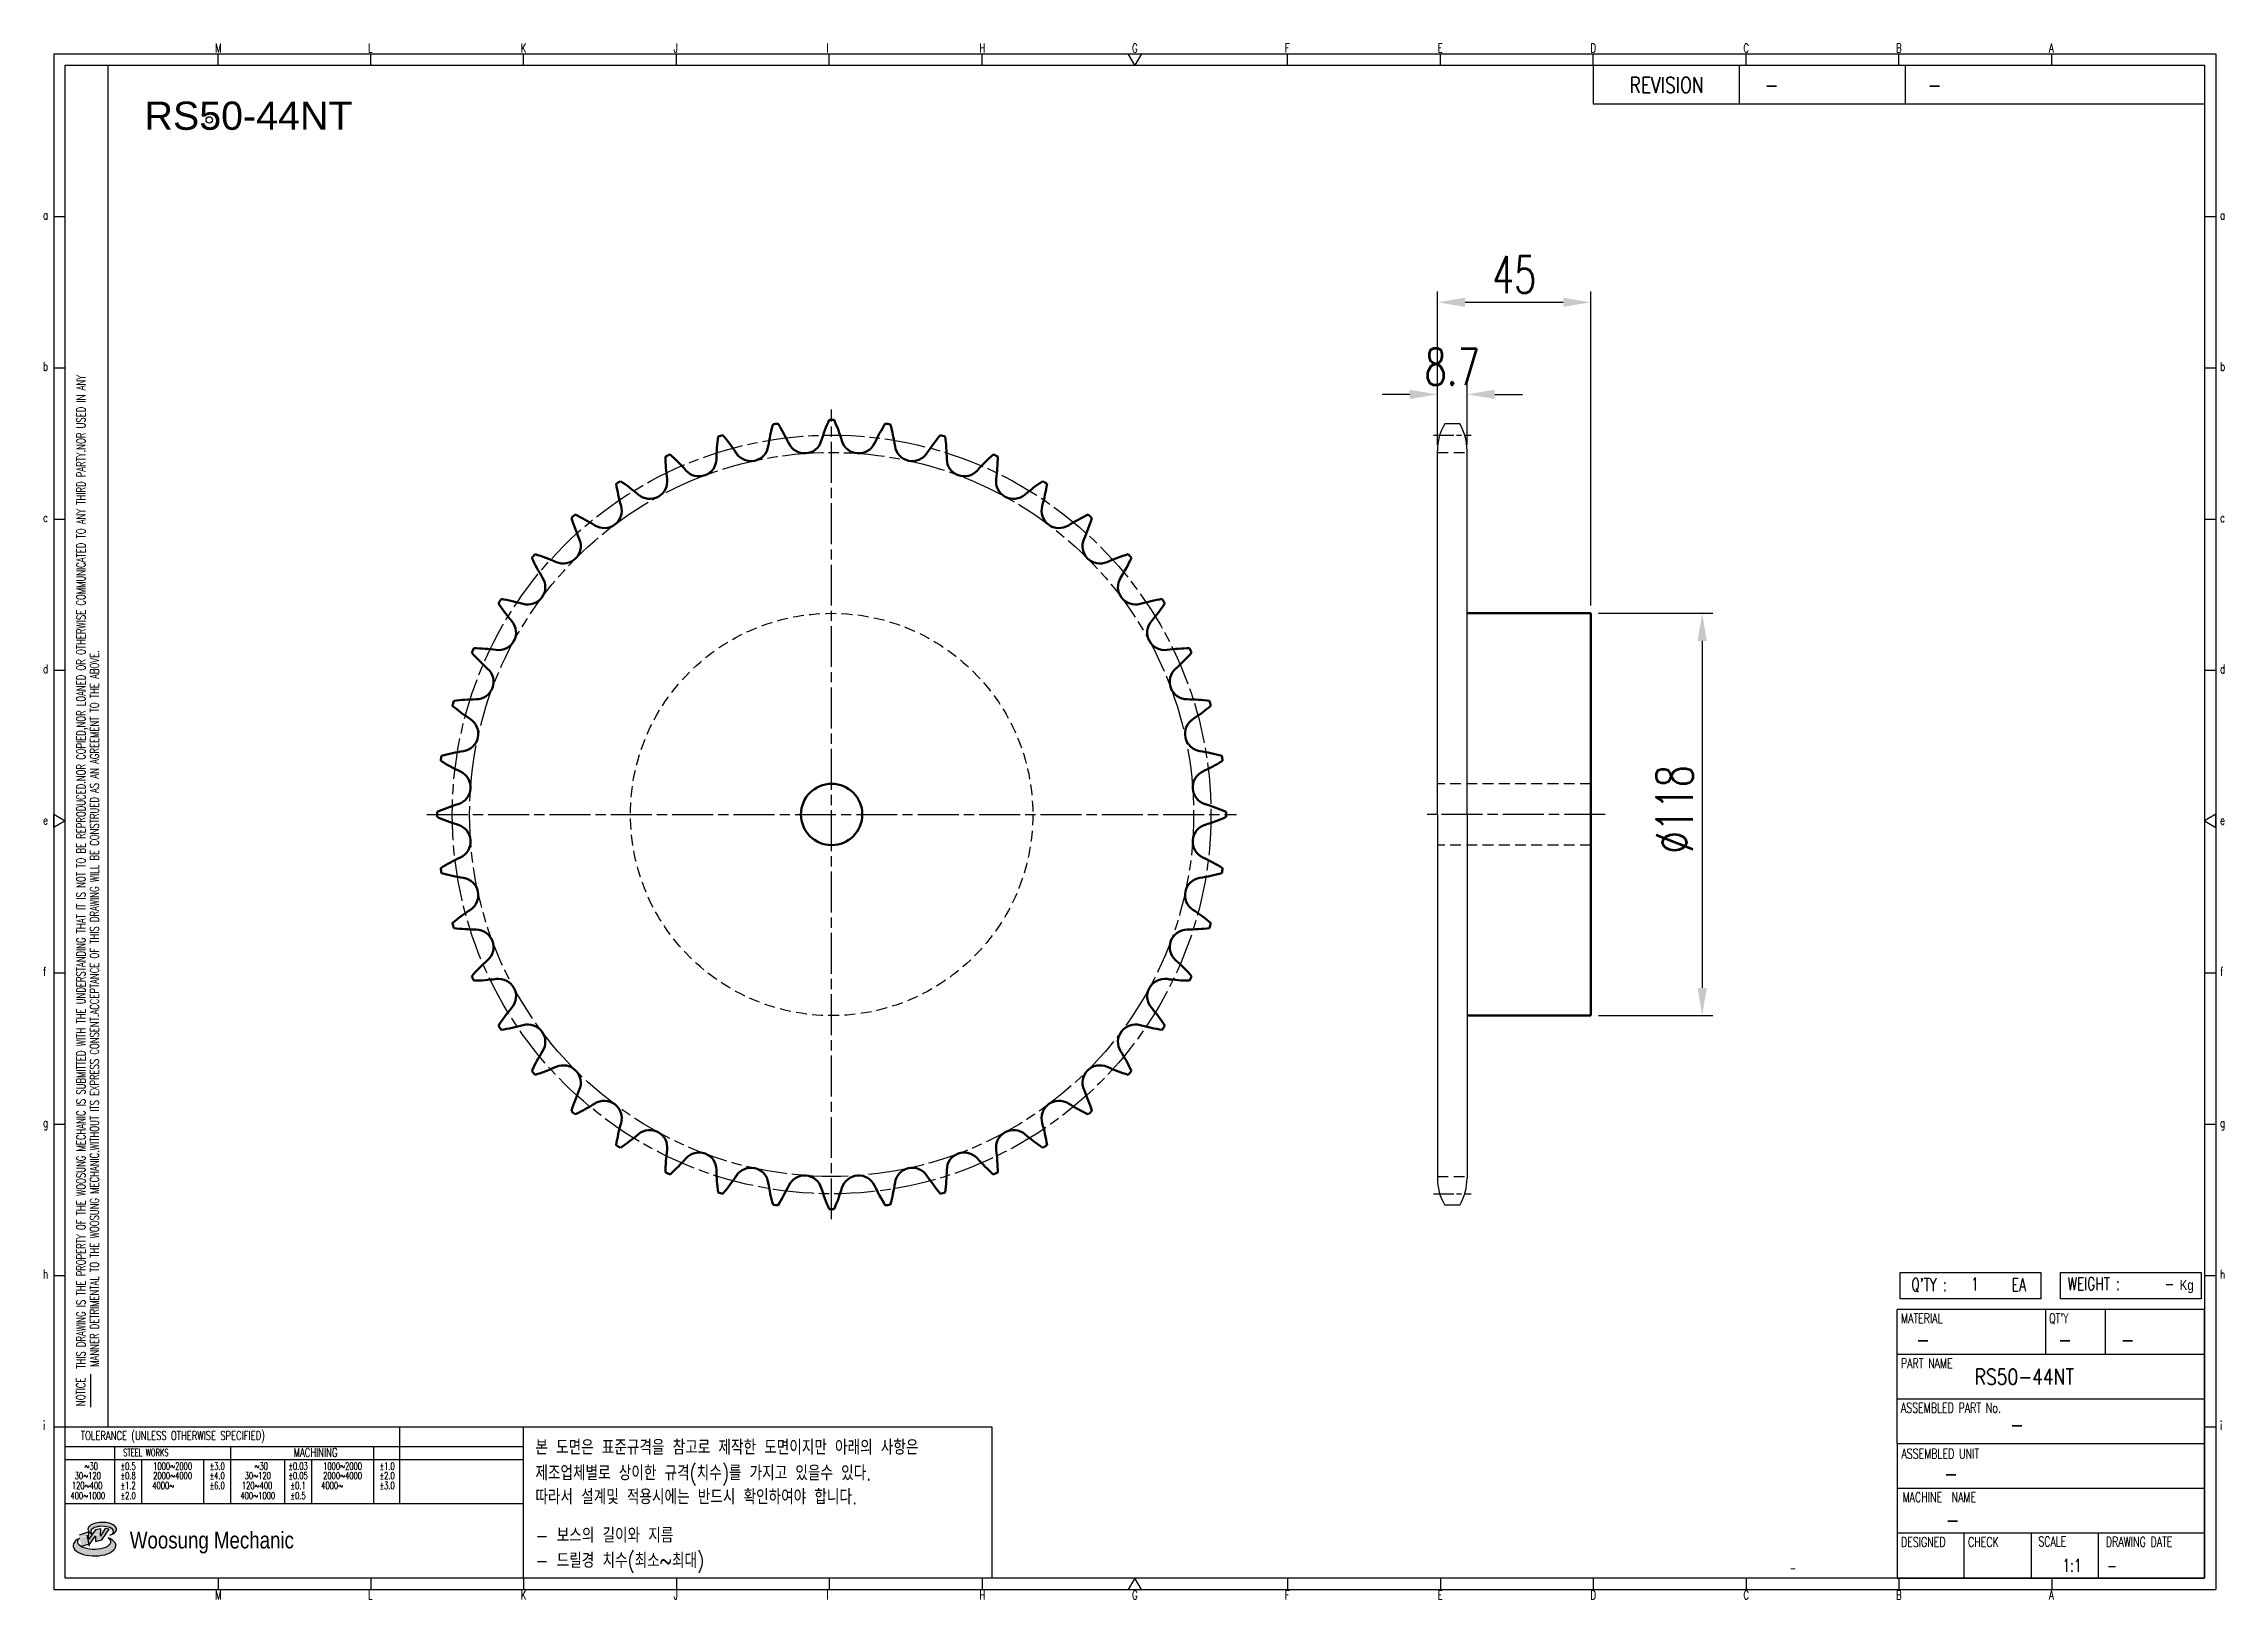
# Model space of a CAD drawing. Header units: millimetres. Extents: x 8306 to 8946, y 4749 to 5205.
import ezdxf
from ezdxf.enums import TextEntityAlignment as Align

# ---------------------------------------------------------------- set-up
doc = ezdxf.new("R2010")
doc.units = ezdxf.units.MM
for name, pattern in [('AM_ISO08W050', [18, 12, -1.5, 3, -1.5]), ('AM_ISO08W050x2', [9, 6, -0.75, 1.5, -0.75]), ('HIDDEN', [9.525, 6.35, -3.175])]:
    doc.linetypes.add(name, pattern=pattern)
for name, color, linetype, lineweight in [('20', 7, 'Continuous', 50), ('22', 30, 'AM_ISO08W050', 25), ('23', 40, 'AM_ISO08W050', 25), ('VIS', 7, 'Continuous', 50)]:
    doc.layers.add(name, color=color, linetype=linetype, lineweight=lineweight)
for name, color, linetype in [('HL', 2, 'HIDDEN'), ('S-DIM', 7, 'Continuous'), ('TITLE', 7, 'Continuous'), ('도면레이아웃', 7, 'Continuous')]:
    doc.layers.add(name, color=color, linetype=linetype)
doc.styles.add('HAN', font='ROMANS.shx', dxfattribs={"width": 0.7, "bigfont": 'whgtxt.shx'})
doc.styles.add('HKD_ST2', font='romans.shx', dxfattribs={"width": 0.7, "height": 4, "bigfont": '@extfont2.shx'})
doc.styles.add('HSG', font='SIMPLEX.shx', dxfattribs={"width": 0.7, "bigfont": 'HSG.shx'})
doc.styles.add('ROMANS', font='romans.shx', dxfattribs={"width": 0.7, "bigfont": 'whgtxt.shx'})
doc.styles.add('SLDTEXTSTYLE4', font='arial.ttf', dxfattribs={"width": 0.8})
doc.styles.get("Standard").update_dxf_attribs({"font": 'arial.ttf'})
doc.dimstyles.new('APP23', dxfattribs={"dimscale": 4.5, "dimtxt": 2.4, "dimasz": 1.8, "dimexe": 0.7, "dimexo": 0.5, "dimgap": 0.6, "dimtad": 1, "dimtoh": 1, "dimdec": 1, "dimrnd": 0.01, "dimzin": 9, "dimdsep": 46, "dimtxsty": 'HSG', "dimcen": 0, "dimclrd": 1, "dimclre": 1, "dimclrt": 256, "dimazin": 2, "dimtp": 1, "dimtm": 1, "dimtfac": 0.5, "dimtdec": 1, "dimtix": 1, "dimtofl": 0, "dimtmove": 0, "dimatfit": 3, "dimfxl": 0, "dimtvp": 1, "dimtolj": 2, "dimlwd": -1, "dimlwe": -1, "dimarcsym": 0})

# ---------------------------------------------------------------- blocks, each defined once
blk = doc.blocks.new('SUYWSHJH')
at = {"layer": '도면레이아웃'}
h = blk.add_hatch(color=10, dxfattribs=at)
h.paths.add_polyline_path([(1.544, 35.177), (1.554, 34.966), (1.779, 35.034), (2.054, 35.422), (1.908, 35.446), (1.728, 35.167), (1.741, 35.439), (1.547, 35.405), (1.292, 35.041), (1.295, 35.33), (0.943, 35.208), (1.03, 34.8), (1.336, 34.885)])
edge = h.paths.add_edge_path()
edge.add_ellipse((1.795, 35.421), major_axis=(-0.53, 0), ratio=0.487785, start_angle=122.36065, end_angle=403.39574)
edge.add_line((1.411, 35.244), (1.419, 35.261))
edge.add_ellipse((1.798, 35.344), major_axis=(-0.423, 0), ratio=0.444396, start_angle=131.58977, end_angle=386.19408, ccw=False)
edge = h.paths.add_edge_path()
edge.add_ellipse((1.512, 34.815), major_axis=(-0.793, 0), ratio=0.480113, start_angle=314.67633, end_angle=590.85213)
edge.add_ellipse((1.501, 34.958), major_axis=(-0.62, 0), ratio=0.43311, start_angle=331.7024, end_angle=574.42495, ccw=False)
for p, q in [((0, 90.118), (80.15, 90.118)), ((0, 90.118), (0, 33.191)), ((6.089, 89.693), (6.089, 90.118)), ((11.753, 89.693), (11.753, 90.118)), ((17.418, 89.693), (17.418, 90.118)), ((23.082, 89.693), (23.082, 90.118)), ((28.746, 89.693), (28.746, 90.118)), ((34.411, 89.693), (34.411, 90.118)), ((45.739, 89.693), (45.739, 90.118)), ((51.404, 89.693), (51.404, 90.118)), ((57.068, 89.693), (57.068, 90.118)), ((62.732, 89.693), (62.732, 90.118)), ((68.397, 89.693), (68.397, 90.118)), ((74.061, 89.693), (74.061, 90.118)), ((80.15, 90.118), (80.15, 33.191)), ((0, 84.085), (0.425, 84.085)), ((79.725, 84.085), (80.15, 84.085)), ((0, 78.478), (0.425, 78.478)), ((79.725, 78.478), (80.15, 78.478)), ((0, 72.87), (0.425, 72.87)), ((79.725, 72.87), (80.15, 72.87)), ((0, 67.262), (0.425, 67.262)), ((79.725, 67.262), (80.15, 67.262)), ((0, 56.047), (0.425, 56.047)), ((79.725, 56.047), (80.15, 56.047)), ((0, 50.439), (0.425, 50.439)), ((79.725, 50.439), (80.15, 50.439)), ((0, 44.832), (0.425, 44.832)), ((79.725, 44.832), (80.15, 44.832)), ((1.377, 39.947), (1.377, 41.174)), ((0, 39.224), (0.425, 39.224)), ((79.725, 39.224), (80.15, 39.224)), ((0, 33.191), (80.15, 33.191)), ((6.089, 33.616), (6.089, 33.191)), ((11.753, 33.616), (11.753, 33.191)), ((17.418, 33.616), (17.418, 33.191)), ((23.082, 33.616), (23.082, 33.191)), ((28.746, 33.616), (28.746, 33.191)), ((34.411, 33.616), (34.411, 33.191)), ((45.739, 33.616), (45.739, 33.191)), ((51.404, 33.616), (51.404, 33.191)), ((57.068, 33.616), (57.068, 33.191)), ((62.732, 33.616), (62.732, 33.191)), ((68.397, 33.616), (68.397, 33.191)), ((74.061, 33.616), (74.061, 33.191))]:
    blk.add_line(p, q)
at = {"color": 2}
for p, q in [((2.017, 39.224), (2.017, 89.693)), ((0.425, 39.224), (17.418, 39.224)), ((12.816, 39.224), (12.816, 36.382)), ((17.418, 33.616), (17.418, 39.224)), ((0.425, 38.487), (17.418, 38.487)), ((0.425, 38.012), (17.418, 38.012)), ((2.257, 38.487), (2.257, 36.382)), ((3.257, 38.012), (3.257, 36.382)), ((5.557, 38.012), (5.557, 36.382)), ((6.557, 38.5), (6.557, 36.382)), ((8.557, 38.012), (8.557, 36.382)), ((9.557, 38.026), (9.557, 36.382)), ((11.857, 38.487), (11.857, 36.382)), ((0.425, 36.382), (17.418, 36.382))]:
    blk.add_line(p, q, dxfattribs=at)
at = {"color": 6, "ltscale": 0.5}
for p, q in [((57.068, 89.693), (57.068, 88.246)), ((62.47, 89.693), (62.47, 88.246)), ((68.635, 89.693), (68.635, 88.246)), ((79.725, 88.246), (57.068, 88.246)), ((68.336, 38.59), (68.336, 43.563)), ((79.725, 43.563), (68.336, 43.563)), ((73.827, 43.563), (73.827, 41.905)), ((76.037, 43.563), (76.037, 41.905)), ((79.725, 38.59), (79.725, 43.563)), ((79.725, 41.905), (68.336, 41.905)), ((79.725, 40.248), (68.336, 40.248)), ((68.336, 38.59), (68.336, 33.616)), ((79.725, 38.59), (68.336, 38.59)), ((79.725, 33.616), (79.725, 38.59)), ((79.725, 36.932), (68.336, 36.932)), ((79.725, 35.274), (68.336, 35.274)), ((70.822, 33.616), (70.822, 35.274)), ((73.309, 33.616), (73.309, 35.274)), ((75.796, 33.616), (75.796, 35.274)), ((68.336, 33.616), (79.725, 33.616))]:
    blk.add_line(p, q, dxfattribs=at)
for points in [[(40.075, 89.693), (39.83, 90.118), (40.32, 90.118)], [(0.425, 89.693), (79.725, 89.693), (79.725, 33.616), (0.425, 33.616)], [(0.425, 61.679), (0, 61.433), (0, 61.924)], [(79.725, 61.679), (80.15, 61.433), (80.15, 61.924)], [(40.075, 33.616), (39.83, 33.191), (40.32, 33.191)]]:
    blk.add_lwpolyline(points, close=True)
at = {"layer": 'TITLE', "color": 20}
for p, q in [((68.449, 43.961), (68.449, 44.936)), ((68.449, 44.936), (73.654, 44.936)), ((73.654, 44.936), (73.654, 43.961)), ((74.39, 43.961), (74.39, 44.936)), ((74.39, 44.936), (79.595, 44.936)), ((79.595, 44.936), (79.595, 43.961)), ((73.654, 43.961), (68.449, 43.961)), ((79.595, 43.961), (74.39, 43.961))]:
    blk.add_line(p, q, dxfattribs=at)
at = {"layer": '도면레이아웃'}
for p, q in [((1.295, 35.33), (0.943, 35.208)), ((1.03, 34.8), (1.336, 34.885)), ((1.224, 35.208), (1.311, 34.8)), ((1.224, 35.208), (1.224, 35.208)), ((1.547, 35.405), (1.292, 35.041)), ((1.292, 35.041), (1.295, 35.33)), ((1.336, 34.885), (1.544, 35.177)), ((1.419, 35.261), (1.411, 35.244)), ((1.544, 35.177), (1.554, 34.966)), ((1.741, 35.439), (1.547, 35.405)), ((1.554, 34.966), (1.779, 35.034)), ((1.908, 35.446), (1.728, 35.167)), ((1.728, 35.167), (1.741, 35.439)), ((1.779, 35.034), (2.054, 35.422)), ((2.054, 35.422), (1.908, 35.446))]:
    blk.add_line(p, q, dxfattribs=at)
for centre, major_axis, ratio, start_param, end_param in [((1.795, 35.421), (-0.53, 0), 0.487785, 2.135596, 7.040584), ((1.512, 34.815), (-0.793, 0), 0.480113, 5.492138, 10.312315), ((1.501, 34.958), (-0.62, 0), 0.43311, 5.789299, 10.025607), ((1.798, 35.344), (-0.423, 0), 0.444396, 2.296675, 6.740358)]:
    blk.add_ellipse(centre, major_axis=major_axis, ratio=ratio, start_param=start_param, end_param=end_param, dxfattribs=at)
at = {"color": 4, "style": 'HKD_ST2', "width": 0.7}
for s, p in [('M', (5.988, 90.164)), ('L', (11.652, 90.164)), ('K', (17.316, 90.164)), ('J', (22.981, 90.164)), ('I', (28.645, 90.164)), ('H', (34.309, 90.164)), ('G', (39.974, 90.164)), ('F', (45.638, 90.164)), ('E', (51.302, 90.164)), ('D', (56.967, 90.164)), ('C', (62.631, 90.164)), ('B', (68.295, 90.164)), ('A', (73.96, 90.164)), ('a', (-0.395, 83.976)), ('a', (80.305, 83.97)), ('b', (-0.395, 78.368)), ('b', (80.305, 78.362)), ('c', (-0.395, 72.76)), ('c', (80.305, 72.754)), ('d', (-0.395, 67.153)), ('d', (80.305, 67.147)), ('e', (-0.395, 61.545)), ('e', (80.305, 61.539)), ('f', (-0.395, 55.937)), ('f', (80.305, 55.931)), ('g', (-0.395, 50.33)), ('g', (80.305, 50.324)), ('h', (-0.395, 44.722)), ('h', (80.305, 44.716)), ('i', (-0.395, 39.114)), ('i', (80.305, 39.108)), ('M', (5.988, 32.824)), ('L', (11.652, 32.824)), ('K', (17.316, 32.824)), ('J', (22.981, 32.824)), ('I', (28.645, 32.824)), ('H', (34.309, 32.824)), ('G', (39.974, 32.824)), ('F', (45.638, 32.824)), ('E', (51.302, 32.824)), ('D', (56.967, 32.824)), ('C', (62.631, 32.824)), ('B', (68.295, 32.824)), ('A', (73.96, 32.824))]:
    blk.add_text(s, height=0.326, dxfattribs=at).set_placement(p)
for s, height, style, width, p in [('REVISION', 0.5806, 'HAN', 0.8, (58.415, 88.664)), ('-', 0.581, 'HAN', 0.8, (63.426, 88.664)), ('-', 0.581, 'HAN', 0.8, (69.468, 88.664)), ("Q'TY : ", 0.4746, 'HKD_ST2', 0.7, (68.857, 44.253)), ('1', 0.475, 'HKD_ST2', 0.7, (71.071, 44.275)), ('EA', 0.4746, 'HKD_ST2', 0.7, (72.578, 44.253)), ('WEIGHT : ', 0.4746, 'HKD_ST2', 0.7, (74.65, 44.286)), ('-', 0.581, 'HAN', 0.8, (69.029, 42.157)), ('-', 0.581, 'HAN', 0.8, (74.289, 42.157)), ('-', 0.581, 'HAN', 0.8, (76.623, 42.157)), ('-', 0.581, 'HAN', 0.8, (72.515, 39.013)), ('-', 0.581, 'HAN', 0.8, (70.067, 37.189)), ('-', 0.581, 'HAN', 0.8, (70.126, 35.48)), ('1:1', 0.4746, 'HKD_ST2', 0.7, (74.458, 33.848)), ('-', 0.475, 'HKD_ST2', 0.7, (76.112, 33.837))]:
    blk.add_text(s, height=height, dxfattribs=dict(style=style, width=width)).set_placement(p)
at = {"color": 6, "style": 'HKD_ST2', "width": 0.7}
for s, p in [(' THIS DRAWING IS THE PROPERTY OF THE WOOSUNG MECHANIC IS SUBMITTED WITH THE UNDERSTANDING THAT IT IS NOT TO BE REPRODUCED.NOR COPIED,NOR LOANED OR OTHERWISE COMMUNICATED TO ANY THIRD PARTY.NOR USED IN ANY', (1.173, 41.217)), ('MANNER DETRIMENTAL TO THE WOOSUNG MECHANIC.WITHOUT ITS EXPRESS CONSENT.ACCEPTANCE OF THIS DRAWING WILL BE CONSTRUED AS AN AGREEMENT TO THE ABOVE.', (1.672, 41.447))]:
    blk.add_text(s, height=0.326266, rotation=90, dxfattribs=at).set_placement(p)
at = {"style": 'HKD_ST2', "width": 0.7}
blk.add_text('-', height=0.475, dxfattribs=at).set_placement((78.613, 44.286), align=Align.RIGHT)
at = {"color": 4, "style": 'HKD_ST2', "width": 0.7}
for s, height, p in [('MATERIAL', 0.3651, (68.474, 43.425)), ("QT'Y", 0.3651, (73.965, 43.425)), ('PART NAME', 0.3651, (68.474, 41.756)), ('ASSEMBLED PART No.', 0.36511, (68.474, 40.109)), ('ASSEMBLED UNIT', 0.36511, (68.49, 38.408)), ('MACHINE  NAME', 0.36511, (68.532, 36.794)), ('DESIGNED', 0.3651, (68.474, 35.136)), ('CHECK', 0.3651, (70.961, 35.136)), ('SCALE', 0.3651, (73.566, 35.153)), ('DRAWING DATE', 0.36511, (76.071, 35.141))]:
    blk.add_text(s, height=height, dxfattribs=at).set_placement(p, align=Align.TOP_LEFT)
at = {"style": 'HKD_ST2', "width": 0.7}
blk.add_text('NOTICE', height=0.3263, rotation=90, dxfattribs=at).set_placement((1.163, 39.988))
for s, height, style, width, p in [('TOLERANCE (UNLESS OTHERWISE SPECIFIED)', 0.32627, 'HKD_ST2', 0.7, (4.417, 38.896)), ('-', 0.326, 'ROMANS', 0.65, (64.469, 33.975))]:
    blk.add_text(s, height=height, dxfattribs=dict(style=style, width=width)).set_placement(p, align=Align.MIDDLE_CENTER)
at = {"color": 4, "style": 'HKD_ST2', "width": 0.7}
for s, height, p in [('STEEL WORKS', 0.26101, (3.416, 38.268)), ('MACHINING', 0.3263, (9.707, 38.27)), ('%%P0.5', 0.261, (2.757, 37.762)), ('%%P0.8', 0.261, (2.757, 37.411)), ('%%P3.0', 0.261, (6.057, 37.762)), ('%%P4.0', 0.261, (6.057, 37.411)), ('%%P0.03', 0.261, (9.057, 37.762)), ('%%P0.05', 0.261, (9.057, 37.411)), ('%%P1.0', 0.261, (12.357, 37.762)), ('%%P2.0', 0.261, (12.357, 37.411)), ('%%P1.2', 0.261, (2.757, 37.045)), ('%%P2.0', 0.261, (2.757, 36.67)), ('%%P6.0', 0.261, (6.057, 37.045)), ('%%P0.1', 0.261, (9.057, 37.045)), ('%%P0.5', 0.261, (9.057, 36.67)), ('%%P3.0', 0.261, (12.357, 37.045))]:
    blk.add_text(s, height=height, dxfattribs=at).set_placement(p, align=Align.MIDDLE)
for s, height, p in [('30%%126120', 0.261, (1.263, 37.411)), ('%%12630', 0.261, (1.389, 37.762)), ('2000%%1264000', 0.26101, (4.407, 37.411)), ('1000%%1262000', 0.26101, (4.407, 37.762)), ('30%%126120', 0.261, (7.563, 37.411)), ('%%12630', 0.261, (7.689, 37.762)), ('2000%%1264000', 0.26101, (10.707, 37.411)), ('1000%%1262000', 0.26101, (10.707, 37.762)), ('400%%1261000', 0.26101, (1.263, 36.67)), ('120%%126400', 0.26101, (1.237, 37.045)), ('4000%%126', 0.261, (4.061, 37.045)), ('400%%1261000', 0.26101, (7.563, 36.67)), ('120%%126400', 0.26101, (7.537, 37.045)), ('4000%%126', 0.261, (10.321, 37.045))]:
    blk.add_text(s, height=height, dxfattribs=at).set_placement(p, align=Align.MIDDLE_CENTER)
at = {"color": 1, "style": 'SLDTEXTSTYLE4', "width": 0.8}
blk.add_text('Woosung Mechanic', height=0.61957, dxfattribs=at).set_placement((2.822, 34.711))
at = {"layer": 'TITLE', "width": 0.8}
blk.add_text('Kg', height=0.3789, dxfattribs=at).set_placement((78.807, 44.286))
blk = doc.blocks.new('*D391')
at = {"layer": 'Defpoints', "color": 0, "transparency": 16777216}
for p in [(8724, 5102.28), (8715.3, 5085.25), (8724, 5085.25)]:
    blk.add_point(p, dxfattribs=at)
at = {"layer": 'S-DIM', "color": 1, "transparency": 16777216}
for p, q in [((8715.3, 5087.5), (8715.3, 5105.43)), ((8724, 5087.5), (8724, 5105.43)), ((8707.2, 5102.28), (8699.1, 5102.28)), ((8732.1, 5102.28), (8740.2, 5102.28))]:
    blk.add_line(p, q, dxfattribs=at)
for points in [[(8707.2, 5103.63), (8707.2, 5100.93), (8715.3, 5102.28)], [(8732.1, 5103.63), (8732.1, 5100.93), (8724, 5102.28)]]:
    blk.add_solid(points, dxfattribs=at)
at = {"layer": 'S-DIM', "transparency": 16777216, "insert": (8719.65, 5110.38), "char_height": 10.8, "attachment_point": 5, "style": 'HSG'}
blk.add_mtext('\\A2;8.7', dxfattribs=at)
blk = doc.blocks.new('*D392')
at = {"layer": 'Defpoints', "color": 0, "transparency": 16777216}
for p in [(8760.3, 5129.28), (8715.3, 5085.25), (8760.3, 5038.07)]:
    blk.add_point(p, dxfattribs=at)
at = {"layer": 'S-DIM', "color": 1, "transparency": 16777216}
for p, q in [((8715.3, 5087.5), (8715.3, 5132.43)), ((8760.3, 5040.32), (8760.3, 5132.43)), ((8723.4, 5129.28), (8752.2, 5129.28))]:
    blk.add_line(p, q, dxfattribs=at)
for points in [[(8723.4, 5130.63), (8723.4, 5127.93), (8715.3, 5129.28)], [(8752.2, 5130.63), (8752.2, 5127.93), (8760.3, 5129.28)]]:
    blk.add_solid(points, dxfattribs=at)
at = {"layer": 'S-DIM', "transparency": 16777216, "insert": (8737.8, 5137.38), "char_height": 10.8, "attachment_point": 5, "style": 'HSG'}
blk.add_mtext('\\A2;45', dxfattribs=at)
blk = doc.blocks.new('*D393')
at = {"layer": 'Defpoints', "color": 0, "transparency": 16777216}
for p in [(8760.3, 5038.07), (8760.3, 4920.07), (8792.95, 4920.07)]:
    blk.add_point(p, dxfattribs=at)
at = {"layer": 'S-DIM', "color": 1, "transparency": 16777216}
for p, q in [((8762.55, 5038.07), (8796.1, 5038.07)), ((8792.95, 5029.97), (8792.95, 4928.17)), ((8762.55, 4920.07), (8796.1, 4920.07))]:
    blk.add_line(p, q, dxfattribs=at)
for points in [[(8791.6, 5029.97), (8794.3, 5029.97), (8792.95, 5038.07)], [(8791.6, 4928.17), (8794.3, 4928.17), (8792.95, 4920.07)]]:
    blk.add_solid(points, dxfattribs=at)
at = {"layer": 'S-DIM', "transparency": 16777216, "insert": (8784.85, 4980.61), "char_height": 10.8, "attachment_point": 5, "rotation": 90, "style": 'HSG'}
blk.add_mtext('\\A2;%%c118', dxfattribs=at)

msp = doc.modelspace()

# ---------------------------------------------------------------- linework, layer by layer
for p, q in [((8721.87, 5093.65), (8717.43, 5093.65)), ((8715.3, 4979.07), (8715.3, 5085.71)), ((8724, 4979.07), (8724, 5085.71)), ((8715.3, 4979.07), (8715.3, 4872.44)), ((8724, 4979.07), (8724, 4872.44)), ((8721.87, 4864.5), (8717.43, 4864.5))]:
    msp.add_line(p, q)
at = {"color": 4}
msp.add_lwpolyline([(8447.26, 4799.5), (8584.63, 4799.5), (8584.63, 4755.12), (8447.26, 4755.12)], close=True, dxfattribs=at)
msp.add_circle((8355.06, 5182.76), 0.956)
for centre, start, end in [((8731.17, 5085.71), 150, 180), ((8708.13, 5085.71), 0, 30), ((8731.17, 4872.44), 180, 210), ((8708.13, 4872.44), 330, 0)]:
    msp.add_arc(centre, 15.87, start, end)
at = {"layer": '20'}
for centre, radius, start, end in [((8574.45, 5078.53), 56.08, 164.48791, 171.25), ((8537.61, 4979.07), 115.74, 97.81732, 98.54631), ((8474.24, 5064.12), 56.08, 25.11364, 31.87572), ((8588.23, 5072.28), 56.08, 156.30609, 163.06818), ((8537.61, 4979.07), 115.74, 89.6355, 90.3645), ((8486.99, 5072.28), 56.08, 16.93182, 23.69391), ((8600.98, 5064.12), 56.08, 148.12428, 154.88636), ((8537.61, 4979.07), 115.74, 81.45369, 82.18268), ((8500.77, 5078.53), 56.08, 8.75, 15.51209), ((8559.92, 5082.76), 56.08, 172.66973, 179.43182), ((8537.61, 4979.07), 115.74, 105.99914, 106.72813), ((8462.78, 5054.24), 56.08, 33.29545, 40.05754), ((8513.95, 5087.84), 5.13, 213.29545, 351.25), ((8529.67, 5090.11), 5.13, 205.11364, 343.06818), ((8545.55, 5090.11), 5.13, 196.93182, 334.88636), ((8561.27, 5087.84), 5.13, 188.75, 326.70455), ((8612.44, 5054.24), 56.08, 139.94246, 146.70455), ((8537.61, 4979.07), 115.74, 73.27187, 74.00086), ((8515.3, 5082.76), 56.08, 0.56818, 7.33027), ((8537.61, 4979.07), 115.74, 114.18096, 114.90995), ((8544.94, 5084.88), 56.08, 180.85155, 187.61364), ((8452.85, 5042.83), 56.08, 41.47727, 48.23936), ((8498.71, 5083.37), 5.13, 221.47727, 359.43182), ((8576.51, 5083.37), 5.13, 180.56818, 318.52273), ((8622.37, 5042.83), 56.08, 131.76064, 138.52273), ((8537.61, 4979.07), 115.74, 65.09005, 65.81904), ((8530.28, 5084.88), 56.08, 352.38636, 359.14845), ((8537.61, 4979.07), 115.74, 122.36278, 123.09177), ((8529.8, 5084.85), 56.08, 189.03337, 195.79545), ((8444.64, 5030.11), 56.08, 49.65909, 56.42118), ((8484.26, 5076.77), 5.13, 229.65909, 7.61364), ((8590.96, 5076.77), 5.13, 172.38636, 310.34091), ((8630.58, 5030.11), 56.08, 123.57882, 130.34091), ((8545.42, 5084.85), 56.08, 344.20455, 350.96663), ((8537.61, 4979.07), 115.74, 56.90823, 57.63722), ((8537.61, 4979.07), 115.74, 130.54459, 131.27359), ((8514.83, 5082.66), 56.08, 197.21519, 203.97727), ((8438.32, 5016.36), 56.08, 57.84091, 64.603), ((8470.9, 5068.19), 5.13, 237.84091, 15.79545), ((8604.32, 5068.19), 5.13, 164.20455, 302.15909), ((8636.9, 5016.36), 56.08, 115.397, 122.15909), ((8560.39, 5082.66), 56.08, 336.02273, 342.78481), ((8537.61, 4979.07), 115.74, 48.72641, 49.45541), ((8458.9, 5057.79), 5.13, 246.02273, 23.97727), ((8616.32, 5057.79), 5.13, 156.02273, 293.97727), ((8537.61, 4979.07), 115.74, 138.72641, 139.45541), ((8500.32, 5078.36), 56.08, 205.397, 212.15909), ((8434.02, 5001.85), 56.08, 66.02273, 72.78481), ((8641.2, 5001.85), 56.08, 107.21519, 113.97727), ((8574.9, 5078.36), 56.08, 327.84091, 334.603), ((8537.61, 4979.07), 115.74, 40.54459, 41.27359), ((8448.5, 5045.78), 5.13, 254.20455, 32.15909), ((8626.72, 5045.78), 5.13, 147.84091, 285.79545), ((8537.61, 4979.07), 115.74, 146.90823, 147.63722), ((8486.57, 5072.05), 56.08, 213.57882, 220.34091), ((8431.84, 4986.88), 56.08, 74.20455, 80.96663), ((8643.39, 4986.88), 56.08, 99.03337, 105.79545), ((8588.65, 5072.05), 56.08, 319.65909, 326.42118), ((8537.61, 4979.07), 115.74, 32.36278, 33.09177), ((8439.91, 5032.42), 5.13, 262.38636, 40.34091), ((8635.31, 5032.42), 5.13, 139.65909, 277.61364), ((8537.61, 4979.07), 115.74, 155.09005, 155.81904), ((8431.8, 4971.75), 56.08, 82.38636, 89.14845), ((8643.42, 4971.75), 56.08, 90.85155, 97.61364), ((8537.61, 4979.07), 115.74, 24.18096, 24.90995), ((8473.86, 5063.84), 56.08, 221.76064, 228.52273), ((8433.31, 5017.97), 5.13, 270.56818, 48.52273), ((8641.91, 5017.97), 5.13, 131.47727, 269.43182), ((8601.36, 5063.84), 56.08, 311.47727, 318.23936), ((8537.61, 4979.07), 115.74, 163.27187, 164.00086), ((8462.44, 5053.9), 56.08, 229.94246, 236.70455), ((8433.92, 4956.76), 56.08, 90.56818, 97.33027), ((8641.3, 4956.76), 56.08, 82.66973, 89.43182), ((8612.78, 5053.9), 56.08, 303.29545, 310.05754), ((8537.61, 4979.07), 115.74, 15.99914, 16.72813), ((8428.84, 5002.74), 5.13, 278.75, 56.70455), ((8646.38, 5002.74), 5.13, 123.29545, 261.25), ((8537.61, 4979.07), 115.74, 171.45369, 172.18268), ((8438.15, 4942.23), 56.08, 98.75, 105.51209), ((8637.07, 4942.23), 56.08, 74.48791, 81.25), ((8537.61, 4979.07), 115.74, 7.81732, 8.54631), ((8452.56, 5042.44), 56.08, 238.12428, 244.88636), ((8426.58, 4987.01), 5.13, 286.93182, 64.88636), ((8648.64, 4987.01), 5.13, 115.11364, 253.06818), ((8622.66, 5042.44), 56.08, 295.11364, 301.87572), ((8444.41, 4928.45), 56.08, 106.93182, 113.69391), ((8537.61, 4979.07), 115.74, 179.6355, 180.3645), ((8444.41, 5029.69), 56.08, 246.30609, 253.06818), ((8630.81, 4928.45), 56.08, 66.30609, 73.06818), ((8630.81, 5029.69), 56.08, 286.93182, 293.69391), ((8537.61, 4979.07), 115.74, 359.6355, 0.3645), ((8426.58, 4971.13), 5.13, 295.11364, 73.06818), ((8648.64, 4971.13), 5.13, 106.93182, 244.88636), ((8452.56, 4915.71), 56.08, 115.11364, 121.87572), ((8622.66, 4915.71), 56.08, 58.12428, 64.88636), ((8537.61, 4979.07), 115.74, 187.81732, 188.54631), ((8438.15, 5015.91), 56.08, 254.48791, 261.25), ((8428.84, 4955.41), 5.13, 303.29545, 81.25), ((8646.38, 4955.41), 5.13, 98.75, 236.70455), ((8637.07, 5015.91), 56.08, 278.75, 285.51209), ((8537.61, 4979.07), 115.74, 351.45369, 352.18268), ((8462.44, 4904.25), 56.08, 123.29545, 130.05754), ((8612.78, 4904.25), 56.08, 49.94246, 56.70455), ((8537.61, 4979.07), 115.74, 195.99914, 196.72813), ((8433.92, 5001.38), 56.08, 262.66973, 269.43182), ((8433.31, 4940.17), 5.13, 311.47727, 89.43182), ((8641.91, 4940.17), 5.13, 90.56818, 228.52273), ((8641.3, 5001.38), 56.08, 270.56818, 277.33027), ((8537.61, 4979.07), 115.74, 343.27187, 344.00086), ((8473.86, 4894.31), 56.08, 131.47727, 138.23936), ((8601.36, 4894.31), 56.08, 41.76064, 48.52273), ((8537.61, 4979.07), 115.74, 204.18096, 204.90995), ((8431.8, 4986.4), 56.08, 270.85155, 277.61364), ((8439.91, 4925.73), 5.13, 319.65909, 97.61364), ((8635.31, 4925.73), 5.13, 82.38636, 220.34091), ((8643.42, 4986.4), 56.08, 262.38636, 269.14845), ((8537.61, 4979.07), 115.74, 335.09005, 335.81904), ((8486.57, 4886.1), 56.08, 139.65909, 146.42118), ((8588.65, 4886.1), 56.08, 33.57882, 40.34091), ((8537.61, 4979.07), 115.74, 212.36278, 213.09177), ((8431.84, 4971.27), 56.08, 279.03337, 285.79545), ((8448.5, 4912.36), 5.13, 327.84091, 105.79545), ((8626.72, 4912.36), 5.13, 74.20455, 212.15909), ((8643.39, 4971.27), 56.08, 254.20455, 260.96663), ((8537.61, 4979.07), 115.74, 326.90823, 327.63722), ((8500.32, 4879.78), 56.08, 147.84091, 154.603), ((8574.9, 4879.78), 56.08, 25.397, 32.15909), ((8537.61, 4979.07), 115.74, 220.54459, 221.27359), ((8434.02, 4956.29), 56.08, 287.21519, 293.97727), ((8458.9, 4900.36), 5.13, 336.02273, 113.97727), ((8616.32, 4900.36), 5.13, 66.02273, 203.97727), ((8641.2, 4956.29), 56.08, 246.02273, 252.78481), ((8537.61, 4979.07), 115.74, 318.72641, 319.45541), ((8514.83, 4875.49), 56.08, 156.02273, 162.78481), ((8438.32, 4941.78), 56.08, 295.397, 302.15909), ((8470.9, 4889.96), 5.13, 344.20455, 122.15909), ((8604.32, 4889.96), 5.13, 57.84091, 195.79545), ((8636.9, 4941.78), 56.08, 237.84091, 244.603), ((8560.39, 4875.49), 56.08, 17.21519, 23.97727), ((8537.61, 4979.07), 115.74, 228.72641, 229.45541), ((8529.8, 4873.3), 56.08, 164.20455, 170.96663), ((8545.42, 4873.3), 56.08, 9.03337, 15.79545), ((8537.61, 4979.07), 115.74, 310.54459, 311.27359), ((8537.61, 4979.07), 115.74, 236.90823, 237.63722), ((8444.64, 4928.03), 56.08, 303.57882, 310.34091), ((8484.26, 4881.37), 5.13, 352.38636, 130.34091), ((8544.94, 4873.26), 56.08, 172.38636, 179.14845), ((8590.96, 4881.37), 5.13, 49.65909, 187.61364), ((8530.28, 4873.26), 56.08, 0.85155, 7.61364), ((8630.58, 4928.03), 56.08, 229.65909, 236.42118), ((8537.61, 4979.07), 115.74, 302.36278, 303.09177), ((8452.85, 4915.32), 56.08, 311.76064, 318.52273), ((8498.71, 4874.78), 5.13, 0.56818, 138.52273), ((8559.92, 4875.38), 56.08, 180.56818, 187.33027), ((8513.95, 4870.3), 5.13, 8.75, 146.70455), ((8561.27, 4870.3), 5.13, 33.29545, 171.25), ((8515.3, 4875.38), 56.08, 352.66973, 359.43182), ((8576.51, 4874.78), 5.13, 41.47727, 179.43182), ((8622.37, 4915.32), 56.08, 221.47727, 228.23936), ((8537.61, 4979.07), 115.74, 245.09005, 245.81904), ((8537.61, 4979.07), 115.74, 253.27187, 254.00086), ((8462.78, 4903.91), 56.08, 319.94246, 326.70455), ((8574.45, 4879.61), 56.08, 188.75, 195.51209), ((8474.24, 4894.02), 56.08, 328.12428, 334.88636), ((8529.67, 4868.04), 5.13, 16.93182, 154.88636), ((8588.23, 4885.87), 56.08, 196.93182, 203.69391), ((8486.99, 4885.87), 56.08, 336.30609, 343.06818), ((8545.55, 4868.04), 5.13, 25.11364, 163.06818), ((8600.98, 4894.02), 56.08, 205.11364, 211.87572), ((8500.77, 4879.61), 56.08, 344.48791, 351.25), ((8612.44, 4903.91), 56.08, 213.29545, 220.05754), ((8537.61, 4979.07), 115.74, 285.99914, 286.72813), ((8537.61, 4979.07), 115.74, 294.18096, 294.90995), ((8537.61, 4979.07), 115.74, 261.45369, 262.18268), ((8537.61, 4979.07), 115.74, 269.6355, 270.3645), ((8537.61, 4979.07), 115.74, 277.81732, 278.54631)]:
    msp.add_arc(centre, radius, start, end, dxfattribs=at)
at = {"layer": '22', "linetype": 'AM_ISO08W050x2'}
for p, q in [((8714.12, 5090.34), (8725.18, 5090.34)), ((8714.12, 4867.81), (8725.18, 4867.81))]:
    msp.add_line(p, q, dxfattribs=at)
at = {"layer": '23', "color": 4, "linetype": 'AM_ISO08W050x2', "ltscale": 2}
for p, q in [((8537.61, 4860.33), (8537.61, 5097.82)), ((8418.87, 4979.07), (8656.35, 4979.07)), ((8764.52, 4979.07), (8712.27, 4979.07))]:
    msp.add_line(p, q, dxfattribs=at)
for radius in [111.26, 106.18]:
    msp.add_circle((8537.61, 4979.07), radius, dxfattribs=at)
at = {"layer": 'HL', "ltscale": 0.5}
for p, q in [((8715.3, 5085.25), (8724, 5085.25)), ((8760.3, 4988.07), (8715.3, 4988.07)), ((8760.3, 4970.07), (8715.3, 4970.07)), ((8715.3, 4872.89), (8724, 4872.89))]:
    msp.add_line(p, q, dxfattribs=at)
msp.add_circle((8537.61, 4979.07), 59, dxfattribs=at)
at = {"layer": 'VIS'}
for p, q in [((8760.3, 5038.07), (8724, 5038.07)), ((8760.3, 5038.07), (8760.3, 4920.07)), ((8760.3, 4920.07), (8724, 4920.07))]:
    msp.add_line(p, q, dxfattribs=at)
msp.add_circle((8537.61, 4979.07), 9, dxfattribs=at)

# ---------------------------------------------------------------- block references
at = {"xscale": 7.912832261389859, "yscale": 7.912832261389859, "zscale": 7.912832261389859}
msp.add_blockref('SUYWSHJH', (8309.44, 4489.12), dxfattribs=at)

# ---------------------------------------------------------------- texts
at = {"color": 2}
msp.add_text('RS50-44NT', height=8.268, dxfattribs=at).set_placement((8336.08, 5179.88))
at = {"style": 'HAN', "width": 0.8}
msp.add_text('RS50-44NT', height=4.594, dxfattribs=at).set_placement((8872.89, 4811.85))
at = {"color": 4, "style": 'HAN', "width": 0.8}
for s, p in [('본 도면은 표준규격을 참고로 제작한 도면이지만 아래의 사항은', (8450.71, 4791.28)), ('제조업체별로 상이한 규격(치수)를 가지고 있을수 있다.', (8450.71, 4783.75)), ('따라서 설계및 적용시에는 반드시 확인하여야 합니다.', (8450.71, 4776.75)), ('- 보스의 길이와 지름', (8450.71, 4765.48)), ('- 드릴경 치수(최소~최대)', (8450.71, 4758.08))]:
    msp.add_text(s, height=4.347, dxfattribs=at).set_placement(p)

# ---------------------------------------------------------------- dimensions: what is measured, and where the dimension line sits
at = {"layer": 'S-DIM'}
dim = msp.add_linear_dim(base=(8760.3, 5129.28), p1=(8715.3, 5085.25), p2=(8760.3, 5038.07), dimstyle='APP23', dxfattribs=at)
dim.commit()
dim.dimension.update_dxf_attribs({"geometry": '*D392', "text_midpoint": (8737.8, 5137.38)})
dim = msp.add_linear_dim(base=(8724, 5102.28), p1=(8715.3, 5085.25), p2=(8724, 5085.25), dimstyle='APP23', dxfattribs=at)
dim.commit()
dim.dimension.update_dxf_attribs({"geometry": '*D391', "text_midpoint": (8719.65, 5102.28), "dimtype": 160})
dim = msp.add_linear_dim(base=(8792.95, 4920.07), p1=(8760.3, 5038.07), p2=(8760.3, 4920.07), angle=90, text='%%c<>', dimstyle='APP23', dxfattribs=at)
dim.commit()
dim.dimension.update_dxf_attribs({"geometry": '*D393', "text_midpoint": (8792.95, 4980.61), "dimtype": 160})

doc.saveas('drawing.dxf')
